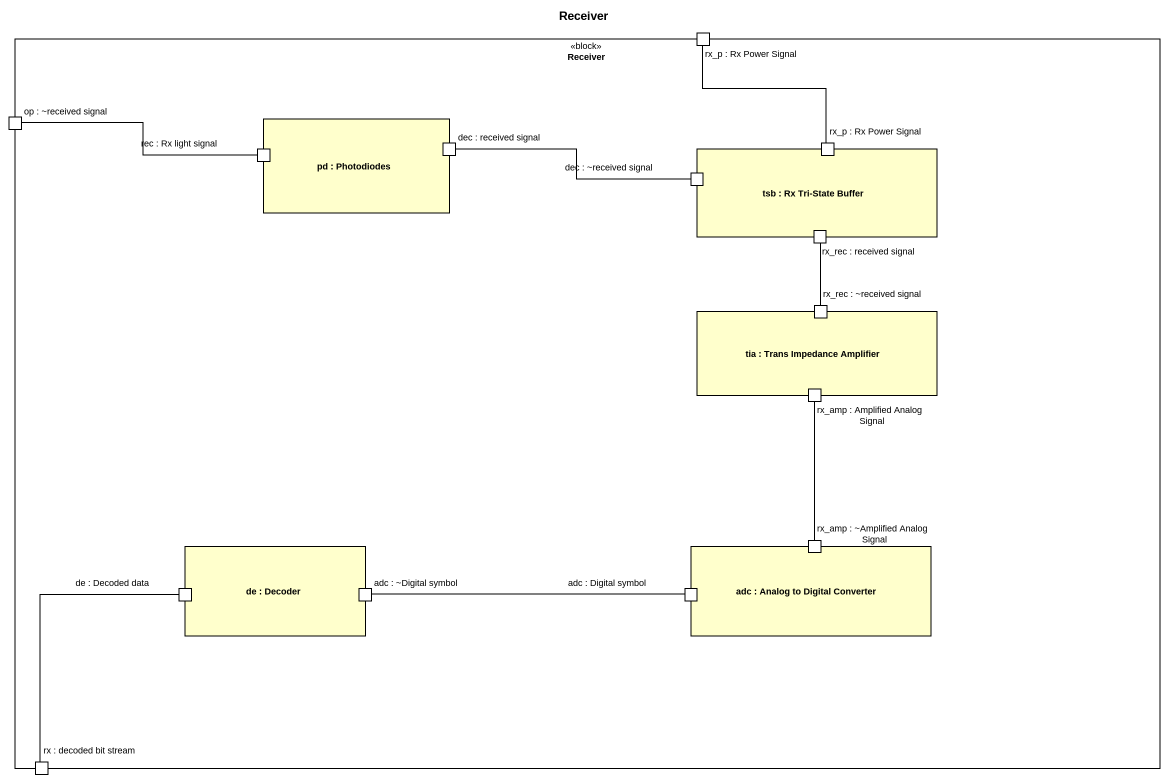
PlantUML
@startuml
title Receiver
rectangle Receiver <<block>> {
  port "rx_p : Rx Power Signal" as rx_p_Rx_Power_Signal
  port "op : ~received signal" as op_received_signal
  rectangle "pd : Photodiodes" as pd #FFFFCC {
    port "rec : Rx light signal" as rec_Rx_light_signal
    port "dec : received signal" as dec_received_signal
  }
  rectangle "tsb : Rx Tri-State Buffer" as tsb #FFFFCC {
    port "rx_p : Rx Power Signal" as rx_p_Rx_Power_Signal_2
    port "dec : ~received signal" as dec_received_signal_2
    port "rx_rec : received signal" as rx_rec_received_signal
  }
  rectangle "tia : Trans Impedance Amplifier" as tia #FFFFCC {
    port "rx_rec : ~received signal" as rx_rec_received_signal_2
    port "rx_amp : Amplified Analog Signal" as rx_amp_Amplified_Analog
  }
  rectangle "de : Decoder" as de #FFFFCC {
    port "de : Decoded data" as de_Decoded_data
    port "adc : ~Digital symbol" as adc_Digital_symbol
  }
  rectangle "adc : Analog to Digital Converter" as adc #FFFFCC {
    port "rx_amp : ~Amplified Analog Signal" as rx_amp_Amplified_Analog_2
    port "adc : Digital symbol" as adc_Digital_symbol_2
  }
  port "rx : decoded bit stream" as rx_decoded_bit_stream
}
op_received_signal -right- rec_Rx_light_signal
dec_received_signal -right- dec_received_signal_2
rx_p_Rx_Power_Signal_2 -up- rx_p_Rx_Power_Signal
rx_rec_received_signal -- rx_rec_received_signal_2
rx_amp_Amplified_Analog -- rx_amp_Amplified_Analog_2
adc_Digital_symbol_2 -left- adc_Digital_symbol
rx_decoded_bit_stream -up- de_Decoded_data
@enduml
